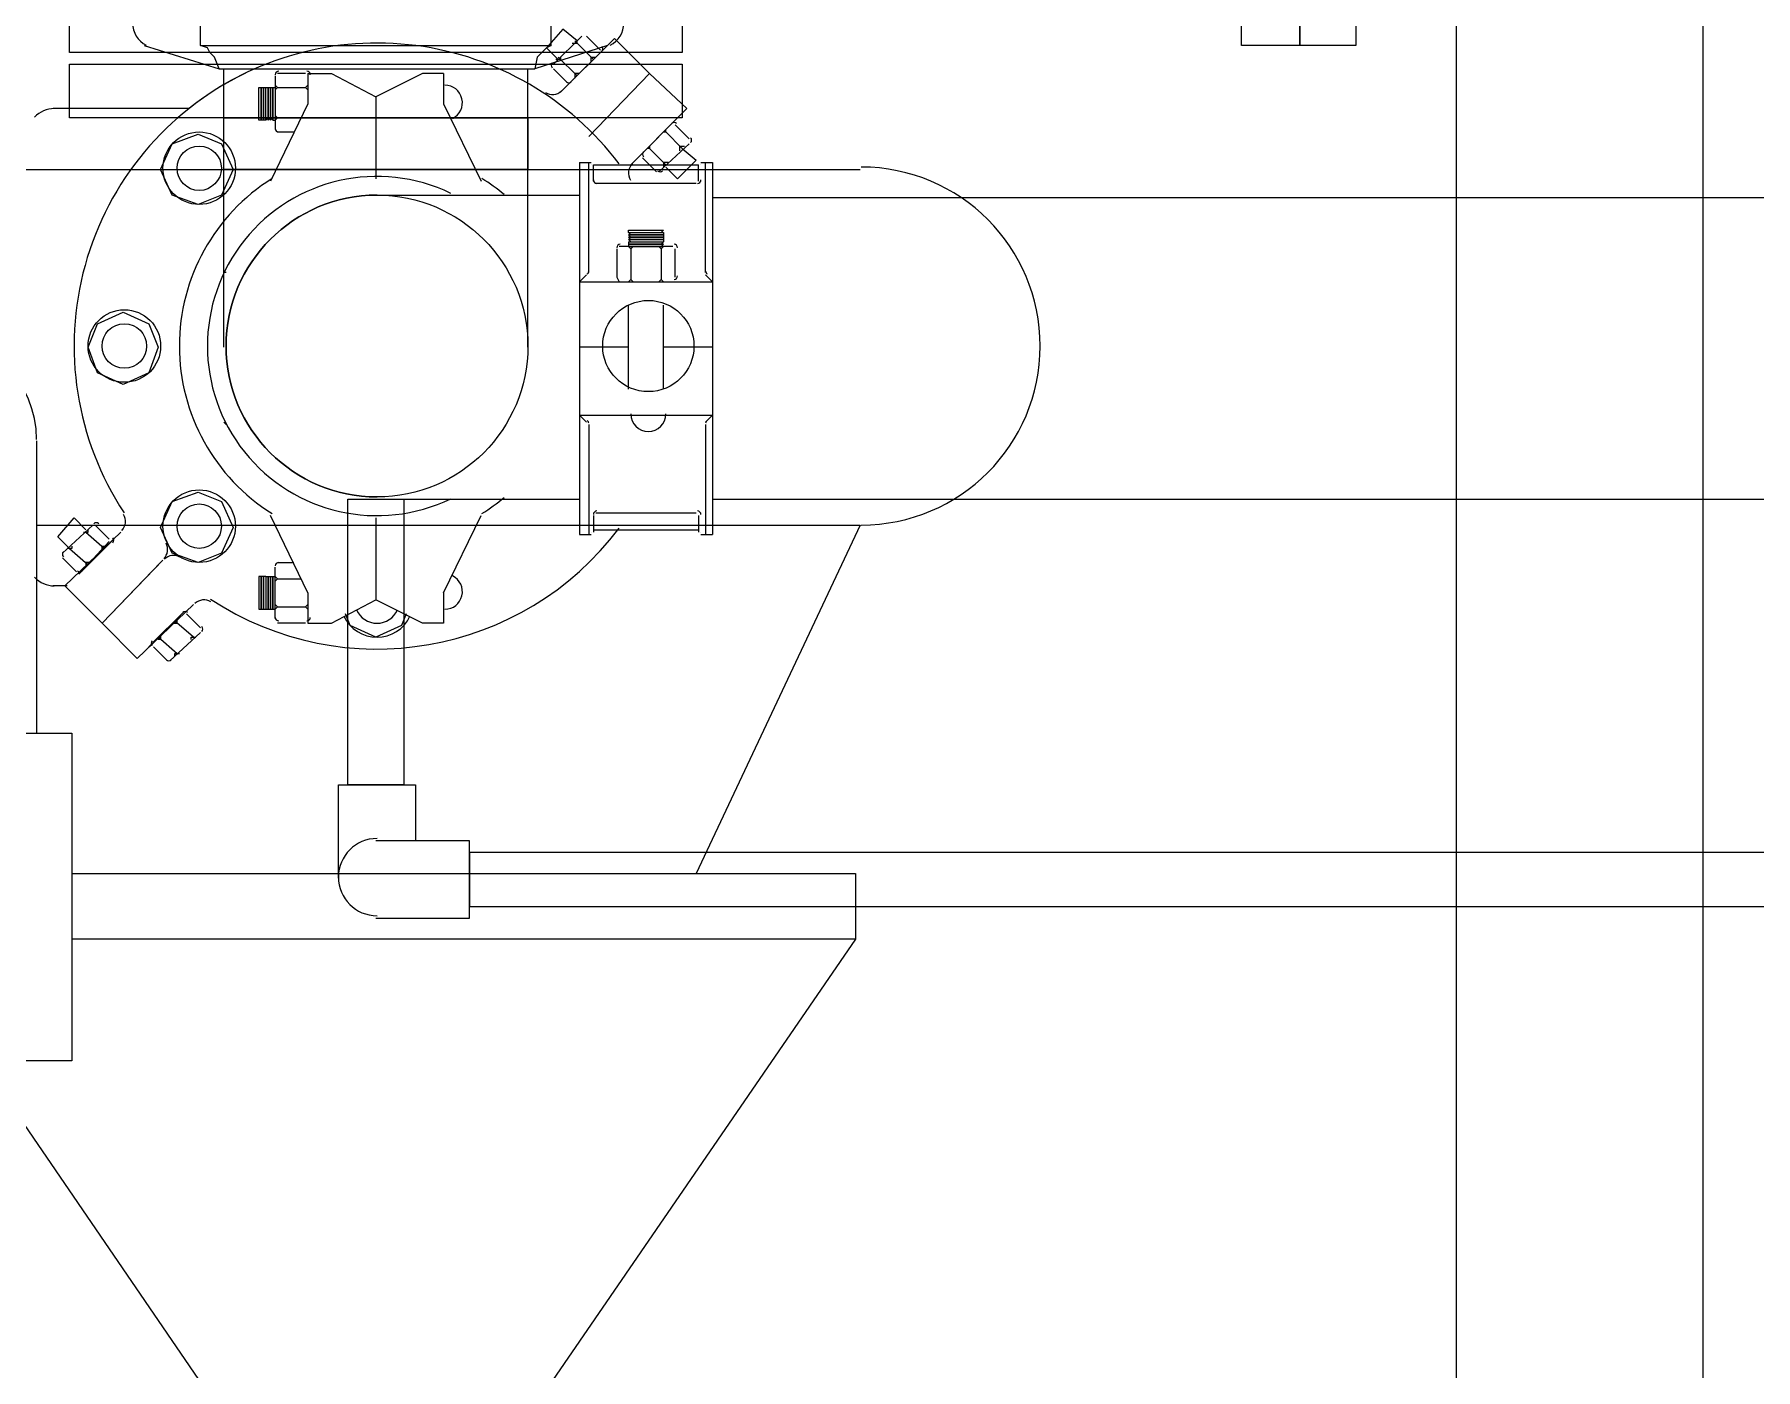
# Model space of a CAD drawing. Header units: millimetres. Extents: x 596 to 768, y 309 to 423.
# Drawn here: x 689.405 to 690.053, y 407.087 to 407.589 of the extents above; entities that cross this region are included whole.
import ezdxf

# ---------------------------------------------------------------- set-up
doc = ezdxf.new("R2010")
doc.units = ezdxf.units.MM
doc.layers.add('1- 3', color=3, linetype='Continuous')

# ---------------------------------------------------------------- blocks, each defined once
blk = doc.blocks.new('CTOBOM')
at = {"color": 0, "lineweight": 20}
for p, q in [((5.82192, -0.61512), (5.82192, -1.76542)), ((5.84217, -1.76542), (5.84217, -0.61512)), ((7.5575, -1.39401), (5.47428, -1.39401)), ((5.56493, -1.98281), (5.56493, -1.61844)), ((5.69871, -1.92824), (5.69871, -1.61844)), ((5.69871, -1.61844), (5.82985, -1.68005)), ((5.82985, -1.91504), (5.82985, -1.6202)), ((5.82985, -1.6202), (5.85449, -1.6202)), ((5.85449, -1.6202), (5.85449, -1.91504)), ((5.85449, -1.6202), (6.02259, -1.7355)), ((5.50156, -1.68533), (5.52093, -1.68533)), ((5.52093, -1.68533), (5.52093, -1.91592)), ((5.52533, -1.91592), (5.52533, -1.68533)), ((5.52533, -1.68533), (5.54557, -1.68533)), ((5.54557, -1.68533), (5.54557, -1.91592)), ((5.51829, -1.71349), (5.52709, -1.74078)), ((5.51829, -1.73462), (5.49188, -1.73462)), ((5.51829, -1.86663), (5.51829, -1.73462)), ((5.51829, -1.73462), (5.51917, -1.73638)), ((5.51917, -1.73638), (5.52093, -1.73814)), ((5.52093, -1.73814), (5.52269, -1.7399)), ((5.52269, -1.7399), (5.52709, -1.74078)), ((5.52709, -1.85959), (5.52709, -1.74078)), ((5.63182, -1.74342), (5.52709, -1.74342)), ((5.54557, -1.74342), (5.56493, -1.74342)), ((5.54557, -1.85783), (5.54557, -1.74342)), ((5.56493, -1.74342), (5.56493, -1.85783)), ((5.84657, -1.76542), (5.81752, -1.76542)), ((5.81752, -1.76542), (5.81752, -1.80062)), ((5.82192, -1.76542), (5.84217, -1.76542)), ((5.84657, -1.80062), (5.84657, -1.76542)), ((5.7964, -1.8147), (5.7964, -1.78566)), ((5.7964, -1.78566), (5.81752, -1.78566)), ((5.68903, -1.81118), (5.68903, -1.79006)), ((5.68903, -1.79006), (5.7964, -1.79006)), ((5.7964, -1.79006), (5.7964, -1.81118)), ((5.7964, -1.81118), (5.68903, -1.81118)), ((5.83161, -1.8147), (5.7964, -1.8147)), ((5.63182, -1.85783), (5.52709, -1.85783)), ((5.56493, -1.85783), (5.54557, -1.85783)), ((5.51829, -1.88775), (5.52709, -1.85959)), ((5.51917, -1.86399), (5.51829, -1.86663)), ((5.52093, -1.86311), (5.51917, -1.86399)), ((5.52269, -1.86135), (5.52093, -1.86311)), ((5.52709, -1.85959), (5.52269, -1.86135)), ((5.51829, -1.86663), (5.49188, -1.86663)), ((5.90025, -1.94936), (6.02259, -1.86575)), ((5.52093, -1.91592), (5.50156, -1.91592)), ((5.54557, -1.91592), (5.52533, -1.91592)), ((5.77704, -1.96784), (5.77704, -1.91504)), ((5.77704, -1.91504), (5.90025, -1.91504)), ((5.90025, -1.91504), (5.90025, -1.96784)), ((5.66703, -1.92824), (5.77704, -1.92824))]:
    blk.add_line(p, q, dxfattribs=at)
for points in [[(5.57549, -1.67389), (5.57549, -0.56847)], [(5.68903, -1.67389), (5.68903, -0.56847)], [(5.47428, -1.65062), (5.47428, -2.3019), (7.5575, -2.3019), (7.5575, -1.30122), (5.47428, -1.30122), (5.47428, -1.65062)], [(5.23841, -1.43186), (5.51829, -1.43186), (5.51829, -1.45298), (5.23841, -1.45298)], [(5.23841, -1.45298), (5.51829, -1.45298), (5.51829, -1.47498), (5.23841, -1.47498)], [(5.56229, -1.67829), (5.56229, -1.67389)], [(5.56229, -1.67389), (5.70223, -1.67389)], [(5.60366, -1.67653), (5.56229, -1.67653)], [(5.60718, -1.67389), (5.60454, -1.67653)], [(5.60718, -1.72405), (5.60718, -1.67389)], [(5.63182, -1.67389), (5.63182, -1.69237)], [(5.65734, -1.67389), (5.65998, -1.67653)], [(5.65734, -1.72405), (5.65734, -1.67389)], [(5.66086, -1.67653), (5.70223, -1.67653)], [(5.70223, -1.67829), (5.70223, -1.67389)], [(5.56317, -1.70469), (5.54205, -1.68357), (5.52885, -1.69765)], [(5.56317, -1.70469), (5.54205, -1.68357)], [(5.55349, -1.68269), (5.54821, -1.68797)], [(5.56581, -1.69413), (5.55525, -1.68269)], [(5.55701, -1.68533), (5.56141, -1.68005), (5.56845, -1.68709), (5.56405, -1.69149)], [(5.56317, -1.67829), (5.56317, -1.67829)], [(5.56317, -1.71877), (5.56317, -1.71877), (5.56317, -1.67917)], [(5.56933, -1.67917), (5.56317, -1.67917)], [(5.56317, -1.67917), (5.56317, -1.67917)], [(5.57021, -1.68005), (5.57021, -1.71789)], [(5.69431, -1.68005), (5.69431, -1.71789)], [(5.69519, -1.67917), (5.70135, -1.67917)], [(5.70047, -1.71877), (5.70047, -1.67917)], [(5.70135, -1.67829), (5.70135, -1.67829)], [(5.70135, -1.67917), (5.70135, -1.67917)], [(5.56053, -1.70205), (5.54645, -1.68797)], [(5.54821, -1.68973), (5.55877, -1.70029)], [(5.55701, -1.68533), (5.55085, -1.69149)], [(5.55789, -1.68621), (5.55613, -1.68621), (5.55613, -1.68445)], [(5.59398, -1.68885), (5.59398, -1.70909)], [(5.60542, -1.68797), (5.59486, -1.68797)], [(5.55085, -1.69237), (5.55085, -1.69149), (5.54997, -1.69149)], [(5.56317, -1.69149), (5.55701, -1.69765)], [(5.56053, -1.70029), (5.56581, -1.69501)], [(5.56229, -1.69061), (5.56229, -1.69237), (5.56405, -1.69237)], [(5.5887, -1.70557), (5.58782, -1.70557), (5.58782, -1.69237)], [(5.58782, -1.69237), (5.58782, -1.69237)], [(5.58782, -1.70557), (5.58782, -1.69237)], [(5.58782, -1.69237), (5.5887, -1.69325)], [(5.5887, -1.69237), (5.58958, -1.69237), (5.59046, -1.69237), (5.59134, -1.69237), (5.59222, -1.69237)], [(5.5887, -1.70557), (5.5887, -1.69237)], [(5.58958, -1.69237), (5.58958, -1.69325)], [(5.59046, -1.69237), (5.59046, -1.69325)], [(5.59134, -1.69237), (5.59134, -1.69325)], [(5.59222, -1.69237), (5.5931, -1.69325)], [(5.59222, -1.70557), (5.59222, -1.69237)], [(5.5931, -1.69237), (5.59398, -1.69325)], [(5.5931, -1.69237), (5.5931, -1.69237)], [(5.59486, -1.69325), (5.59398, -1.69237)], [(5.59398, -1.69237), (5.59398, -1.69237)], [(5.59398, -1.70557), (5.59398, -1.69237)], [(5.59398, -1.69413), (5.59486, -1.69325), (5.6063, -1.69325)], [(5.60718, -1.69237), (5.6063, -1.69325), (5.60718, -1.69413)], [(5.64766, -1.69237), (5.61598, -1.69237)], [(5.53589, -1.73109), (5.51565, -1.71085), (5.52885, -1.69765), (5.55261, -1.72053)], [(5.55613, -1.69765), (5.55701, -1.69765), (5.55701, -1.69853)], [(5.58782, -1.70557), (5.58782, -1.70469)], [(5.5887, -1.70557), (5.58958, -1.70469)], [(5.58958, -1.70557), (5.59046, -1.70469)], [(5.58958, -1.70557), (5.58958, -1.70557)], [(5.59046, -1.70557), (5.59134, -1.70469)], [(5.59046, -1.70557), (5.59046, -1.70557)], [(5.59134, -1.70557), (5.59222, -1.70469)], [(5.59134, -1.70557), (5.59134, -1.70557)], [(5.59222, -1.70557), (5.5931, -1.70557), (5.59398, -1.70557)], [(5.5931, -1.70557), (5.5931, -1.70469)], [(5.59398, -1.70381), (5.59486, -1.70469), (5.6063, -1.70469)], [(5.59486, -1.70469), (5.59398, -1.70557)], [(5.59398, -1.70557), (5.59398, -1.70469)], [(5.59486, -1.70997), (5.60542, -1.70997), (5.60718, -1.70909)], [(5.60718, -1.70557), (5.6063, -1.70469), (5.60718, -1.70381)], [(5.64766, -1.70557), (5.61598, -1.70557)], [(5.63182, -1.70557), (5.63182, -1.72405)], [(5.53325, -1.72845), (5.52005, -1.71525)], [(5.51477, -1.72141), (5.52005, -1.71613)], [(5.51653, -1.72581), (5.52357, -1.71877)], [(5.52093, -1.71613), (5.53237, -1.72757)], [(5.52445, -1.71965), (5.52269, -1.71965), (5.52269, -1.71789)], [(5.56229, -1.72405), (5.56229, -1.71965)], [(5.60366, -1.72053), (5.56229, -1.72053)], [(5.56933, -1.71877), (5.56317, -1.71877)], [(5.56317, -1.71965), (5.56317, -1.71965)], [(5.60718, -1.72405), (5.60454, -1.72141)], [(5.65734, -1.72405), (5.65998, -1.72141)], [(5.66086, -1.72053), (5.70223, -1.72053)], [(5.69519, -1.71877), (5.70135, -1.71877)], [(5.70135, -1.71877), (5.70135, -1.71877)], [(5.70135, -1.71965), (5.70135, -1.71965)], [(5.70223, -1.72405), (5.70223, -1.71965)], [(5.51653, -1.72493), (5.51213, -1.73021), (5.51917, -1.73638), (5.52357, -1.73197)], [(5.52533, -1.73373), (5.51477, -1.72317)], [(5.51741, -1.72669), (5.51741, -1.72493), (5.51653, -1.72493)], [(5.52269, -1.73197), (5.52973, -1.72493)], [(5.53237, -1.72845), (5.52709, -1.73373)], [(5.52885, -1.72405), (5.52885, -1.72581), (5.53061, -1.72581)], [(5.56229, -1.72405), (5.70223, -1.72405)], [(5.57461, -1.80062), (5.57461, -1.72405)], [(5.68903, -1.80062), (5.68903, -1.72405)], [(5.52269, -1.73109), (5.52357, -1.73109), (5.52357, -1.73285)], [(5.54029, -1.7751), (5.56933, -1.76102)], [(5.72423, -1.7751), (5.69519, -1.76102)], [(5.52885, -1.7751), (5.54029, -1.7751)], [(5.52885, -1.7751), (5.52885, -1.78302), (5.53765, -1.80062)], [(5.72423, -1.7751), (5.73567, -1.7751)], [(5.73567, -1.7751), (5.73567, -1.78302), (5.72687, -1.80062)], [(5.73215, -1.78918), (5.73655, -1.79094), (5.74095, -1.80062), (5.73655, -1.8103), (5.73215, -1.81206)], [(5.52885, -1.81735), (5.53765, -1.80062)], [(5.53765, -1.80062), (5.56845, -1.80062)], [(5.53765, -1.80062), (5.54997, -1.80062)], [(5.69607, -1.80062), (5.72687, -1.80062)], [(5.73567, -1.82615), (5.73567, -1.81735), (5.72687, -1.80062)], [(5.52885, -1.82615), (5.52885, -1.81735)], [(5.52885, -1.82615), (5.54029, -1.82615)], [(5.53325, -1.82615), (5.53413, -1.82703), (5.53501, -1.82615)], [(5.54029, -1.82615), (5.56933, -1.84023)], [(5.72423, -1.82615), (5.69519, -1.84023)], [(5.72423, -1.82615), (5.73567, -1.82615)], [(5.73039, -1.82615), (5.72951, -1.82703), (5.72863, -1.82615)], [(5.52885, -1.82703), (5.52885, -1.83759)], [(5.53501, -1.83847), (5.53413, -1.83759), (5.53413, -1.82703)], [(5.54469, -1.83847), (5.54557, -1.83759), (5.54557, -1.82879)], [(5.55085, -1.83759), (5.55085, -1.83143)], [(5.71279, -1.83759), (5.71279, -1.83143)], [(5.71983, -1.83847), (5.71895, -1.83759), (5.71895, -1.82879)], [(5.72863, -1.83847), (5.72951, -1.83759), (5.72951, -1.82703)], [(5.73567, -1.82703), (5.73567, -1.83759)], [(5.52973, -1.83847), (5.54997, -1.83847)], [(5.53413, -1.83759), (5.53325, -1.83847)], [(5.53413, -1.84199), (5.53413, -1.84111), (5.53413, -1.84023), (5.53413, -1.83935), (5.53413, -1.83847)], [(5.54557, -1.83759), (5.54645, -1.83847)], [(5.54645, -1.83935), (5.54645, -1.83847)], [(5.73391, -1.83847), (5.71455, -1.83847)], [(5.71895, -1.83759), (5.71807, -1.83847)], [(5.71807, -1.84199), (5.71807, -1.84111), (5.71807, -1.84023), (5.71807, -1.83935), (5.71807, -1.83847)], [(5.72951, -1.83759), (5.73039, -1.83847)], [(5.73039, -1.84199), (5.73039, -1.84111), (5.73039, -1.84023), (5.73039, -1.83935), (5.73039, -1.83847)], [(5.53413, -1.83935), (5.53413, -1.83935)], [(5.53413, -1.84023), (5.53413, -1.84023)], [(5.53413, -1.84111), (5.53413, -1.84111)], [(5.54645, -1.84199), (5.54645, -1.84287), (5.54645, -1.84375), (5.54645, -1.84463), (5.53413, -1.84463)], [(5.54645, -1.84199), (5.53413, -1.84199)], [(5.53413, -1.84463), (5.53413, -1.84375), (5.53413, -1.84287), (5.53413, -1.84199)], [(5.53413, -1.84287), (5.53413, -1.84287)], [(5.53413, -1.84375), (5.53413, -1.84375)], [(5.53413, -1.84463), (5.53413, -1.84463)], [(5.54645, -1.84463), (5.53413, -1.84463)], [(5.54645, -1.84023), (5.54557, -1.83935)], [(5.54645, -1.84111), (5.54557, -1.84023)], [(5.54645, -1.84199), (5.54557, -1.84111)], [(5.54645, -1.84287), (5.54557, -1.84287)], [(5.54645, -1.84375), (5.54557, -1.84375)], [(5.54645, -1.84463), (5.54557, -1.84463)], [(5.54645, -1.83935), (5.54645, -1.83935)], [(5.54645, -1.84023), (5.54645, -1.84023)], [(5.54645, -1.84111), (5.54645, -1.84111)], [(5.71807, -1.83935), (5.71807, -1.83935)], [(5.71807, -1.84023), (5.71807, -1.84023)], [(5.71807, -1.84111), (5.71807, -1.84111)], [(5.71807, -1.84199), (5.71807, -1.84287), (5.71807, -1.84375), (5.71807, -1.84463), (5.73039, -1.84463)], [(5.71807, -1.84199), (5.73039, -1.84199)], [(5.71807, -1.84287), (5.71807, -1.84287)], [(5.71807, -1.84375), (5.71807, -1.84375)], [(5.71807, -1.84463), (5.73039, -1.84463)], [(5.71807, -1.84463), (5.71807, -1.84463)], [(5.73039, -1.83935), (5.73039, -1.83935)], [(5.73039, -1.84023), (5.73039, -1.84023)], [(5.73039, -1.84111), (5.73039, -1.84111)], [(5.73039, -1.84463), (5.73039, -1.84375), (5.73039, -1.84287), (5.73039, -1.84199)], [(5.73039, -1.84287), (5.73039, -1.84287)], [(5.73039, -1.84375), (5.73039, -1.84375)], [(5.73039, -1.84463), (5.73039, -1.84463)], [(5.55173, -1.86751), (5.55525, -1.85871), (5.56493, -1.85431), (5.57461, -1.85871), (5.57813, -1.86751), (5.57461, -1.87719), (5.56493, -1.88159), (5.55525, -1.87719), (5.55173, -1.86751)], [(5.60366, -1.85695), (5.60366, -1.85783)], [(5.60366, -1.85695), (5.60366, -1.85695)], [(5.66086, -1.85695), (5.65998, -1.85783)], [(5.66086, -1.85695), (5.66086, -1.85695)], [(5.69959, -1.88159), (5.68991, -1.87719), (5.68639, -1.86751), (5.68991, -1.85871), (5.69959, -1.85431), (5.70927, -1.85871), (5.71279, -1.86751), (5.70927, -1.87719), (5.69959, -1.88159)], [(5.54205, -1.87103), (5.54205, -1.92208)], [(5.72863, -1.86927), (5.74888, -1.89039), (5.73567, -1.9036), (5.71191, -1.88071)], [(5.73215, -1.87191), (5.73743, -1.86663)], [(5.74095, -1.86927), (5.73479, -1.87631)], [(5.73919, -1.86663), (5.74976, -1.87807)], [(5.74183, -1.87015), (5.74095, -1.87015), (5.74095, -1.86839)], [(5.73127, -1.87279), (5.74448, -1.88599)], [(5.74271, -1.88423), (5.73215, -1.87367)], [(5.73567, -1.87631), (5.73567, -1.87543), (5.73391, -1.87543)], [(5.74712, -1.87543), (5.74095, -1.88247)], [(5.74712, -1.87455), (5.74712, -1.87631), (5.748, -1.87631)], [(5.62302, -1.90536), (5.61862, -1.89568), (5.62302, -1.88599), (5.63182, -1.88247), (5.6415, -1.88599), (5.6459, -1.89568), (5.6415, -1.90536), (5.63182, -1.90888), (5.62302, -1.90536)], [(5.70135, -1.89656), (5.72159, -1.91768), (5.73567, -1.9036), (5.71279, -1.88159)], [(5.74007, -1.88159), (5.74183, -1.88159), (5.74183, -1.88247)], [(5.74976, -1.87895), (5.74448, -1.88423)], [(5.70135, -1.89656), (5.72159, -1.91768)], [(5.70399, -1.90096), (5.69871, -1.90624)], [(5.70135, -1.90976), (5.70751, -1.90272)], [(5.70399, -1.8992), (5.71719, -1.9124)], [(5.71631, -1.91152), (5.70487, -1.90096)], [(5.70839, -1.9036), (5.70663, -1.9036), (5.70663, -1.90184)], [(5.70751, -1.91592), (5.70311, -1.92032), (5.69607, -1.91416), (5.70047, -1.90976)], [(5.69871, -1.90712), (5.70927, -1.91856)], [(5.70135, -1.91064), (5.70135, -1.90888), (5.70047, -1.90888)], [(5.70751, -1.91592), (5.71367, -1.90888)], [(5.71279, -1.908), (5.71279, -1.90976), (5.71455, -1.90976)], [(5.70663, -1.91504), (5.70751, -1.91504), (5.70751, -1.9168)], [(5.71103, -1.91856), (5.71631, -1.91328)], [(5.72159, -1.9168), (5.72159, -1.92208)]]:
    blk.add_lwpolyline(points, dxfattribs=at)
for points, knots in [([(5.69871, -1.618), (5.69871, -1.58082), (5.66857, -1.55067), (5.63138, -1.55067), (5.5942, -1.55067), (5.56405, -1.58082), (5.56405, -1.618)], [0, 0, 0, 0, 1, 1, 1, 2, 2, 2, 2]), ([(5.63138, -1.68093), (5.6219, -1.68093), (5.61422, -1.68861), (5.61422, -1.69809), (5.61422, -1.70757), (5.6219, -1.71525), (5.63138, -1.71525), (5.64086, -1.71525), (5.64854, -1.70757), (5.64854, -1.69809), (5.64854, -1.68861), (5.64086, -1.68093), (5.63138, -1.68093)], [0, 0, 0, 0, 1, 1, 1, 2, 2, 2, 3, 3, 3, 4, 4, 4, 4]), ([(5.58958, -1.69237), (5.58958, -1.69237), (5.58958, -1.70557), (5.58958, -1.70557), (5.58958, -1.70557), (5.58958, -1.69237), (5.58958, -1.69237)], [0, 0, 0, 0, 1, 1, 1, 2, 2, 2, 2]), ([(5.59046, -1.69237), (5.59046, -1.69237), (5.59046, -1.70557), (5.59046, -1.70557), (5.59046, -1.70557), (5.59046, -1.69237), (5.59046, -1.69237)], [0, 0, 0, 0, 1, 1, 1, 2, 2, 2, 2]), ([(5.59134, -1.69237), (5.59134, -1.69237), (5.59134, -1.70557), (5.59134, -1.70557), (5.59134, -1.70557), (5.59134, -1.69237), (5.59134, -1.69237)], [0, 0, 0, 0, 1, 1, 1, 2, 2, 2, 2]), ([(5.5931, -1.69237), (5.5931, -1.69237), (5.5931, -1.70557), (5.5931, -1.70557), (5.5931, -1.70557), (5.5931, -1.69237), (5.5931, -1.69237)], [0, 0, 0, 0, 1, 1, 1, 2, 2, 2, 2]), ([(5.6569, -1.70469), (5.66055, -1.70469), (5.66351, -1.70174), (5.66351, -1.69809), (5.66351, -1.69444), (5.66055, -1.69149), (5.6569, -1.69149)], [0, 0, 0, 0, 1, 1, 1, 2, 2, 2, 2]), ([(5.56287, -1.7091), (5.53835, -1.72754), (5.5223, -1.7551), (5.51835, -1.78553), (5.51441, -1.81596), (5.5229, -1.8467), (5.54191, -1.87079)], [0, 0, 0, 0, 1, 1, 1, 2, 2, 2, 2]), ([(5.63138, -1.74342), (5.60003, -1.74342), (5.57461, -1.76883), (5.57461, -1.80018), (5.57461, -1.83154), (5.60003, -1.85695), (5.63138, -1.85695), (5.66273, -1.85695), (5.68815, -1.83154), (5.68815, -1.80018), (5.68815, -1.76883), (5.66273, -1.74342), (5.63138, -1.74342)], [0, 0, 0, 0, 1, 1, 1, 2, 2, 2, 3, 3, 3, 4, 4, 4, 4]), ([(5.54577, -1.77174), (5.54441, -1.76899), (5.54134, -1.76754), (5.53835, -1.76823), (5.53536, -1.76893), (5.53325, -1.77159), (5.53325, -1.77466)], [0, 0, 0, 0, 1, 1, 1, 2, 2, 2, 2]), ([(5.73039, -1.77466), (5.73039, -1.77159), (5.72828, -1.76893), (5.72529, -1.76823), (5.7223, -1.76754), (5.71923, -1.76899), (5.71787, -1.77174)], [0, 0, 0, 0, 1, 1, 1, 2, 2, 2, 2]), ([(5.57395, -1.77237), (5.56096, -1.7992), (5.56827, -1.83144), (5.59156, -1.85004), (5.61485, -1.86864), (5.64791, -1.86864), (5.6712, -1.85004), (5.69449, -1.83144), (5.7018, -1.7992), (5.68881, -1.77237)], [0, 0, 0, 0, 1, 1, 1, 2, 2, 2, 3, 3, 3, 3]), ([(5.73065, -1.80785), (5.7337, -1.80653), (5.73567, -1.80351), (5.73567, -1.80018), (5.73567, -1.79685), (5.7337, -1.79384), (5.73065, -1.79251)], [0, 0, 0, 0, 1, 1, 1, 2, 2, 2, 2]), ([(5.73297, -1.8126), (5.73783, -1.81038), (5.74095, -1.80553), (5.74095, -1.80018), (5.74095, -1.79484), (5.73783, -1.78998), (5.73297, -1.78777)], [0, 0, 0, 0, 1, 1, 1, 2, 2, 2, 2]), ([(5.57461, -1.80018), (5.57461, -1.83154), (5.60003, -1.85695), (5.63138, -1.85695), (5.66273, -1.85695), (5.68815, -1.83154), (5.68815, -1.80018)], [0, 0, 0, 0, 1, 1, 1, 2, 2, 2, 2]), ([(5.57461, -1.80018), (5.57461, -1.83154), (5.60003, -1.85695), (5.63138, -1.85695), (5.66273, -1.85695), (5.68815, -1.83154), (5.68815, -1.80018)], [0, 0, 0, 0, 1, 1, 1, 2, 2, 2, 2]), ([(5.81664, -1.80018), (5.81664, -1.8082), (5.82315, -1.8147), (5.83117, -1.8147), (5.83919, -1.8147), (5.84569, -1.8082), (5.84569, -1.80018)], [0, 0, 0, 0, 1, 1, 1, 2, 2, 2, 2]), ([(5.53413, -1.83935), (5.53413, -1.83935), (5.54645, -1.83935), (5.54645, -1.83935), (5.54645, -1.83935), (5.53413, -1.83935), (5.53413, -1.83935)], [0, 0, 0, 0, 1, 1, 1, 2, 2, 2, 2]), ([(5.53413, -1.84023), (5.53413, -1.84023), (5.54645, -1.84023), (5.54645, -1.84023), (5.54645, -1.84023), (5.53413, -1.84023), (5.53413, -1.84023)], [0, 0, 0, 0, 1, 1, 1, 2, 2, 2, 2]), ([(5.53413, -1.84111), (5.53413, -1.84111), (5.54645, -1.84111), (5.54645, -1.84111), (5.54645, -1.84111), (5.53413, -1.84111), (5.53413, -1.84111)], [0, 0, 0, 0, 1, 1, 1, 2, 2, 2, 2]), ([(5.53413, -1.84287), (5.53413, -1.84287), (5.54645, -1.84287), (5.54645, -1.84287), (5.54645, -1.84287), (5.53413, -1.84287), (5.53413, -1.84287)], [0, 0, 0, 0, 1, 1, 1, 2, 2, 2, 2]), ([(5.53413, -1.84375), (5.53413, -1.84375), (5.54645, -1.84375), (5.54645, -1.84375), (5.54645, -1.84375), (5.53413, -1.84375), (5.53413, -1.84375)], [0, 0, 0, 0, 1, 1, 1, 2, 2, 2, 2]), ([(5.56837, -1.83968), (5.58197, -1.86138), (5.60577, -1.87455), (5.63138, -1.87455), (5.65699, -1.87455), (5.6808, -1.86138), (5.6944, -1.83968)], [0, 0, 0, 0, 1, 1, 1, 2, 2, 2, 2]), ([(5.73039, -1.83935), (5.73039, -1.83935), (5.71807, -1.83935), (5.71807, -1.83935), (5.71807, -1.83935), (5.73039, -1.83935), (5.73039, -1.83935)], [0, 0, 0, 0, 1, 1, 1, 2, 2, 2, 2]), ([(5.73039, -1.84023), (5.73039, -1.84023), (5.71807, -1.84023), (5.71807, -1.84023), (5.71807, -1.84023), (5.73039, -1.84023), (5.73039, -1.84023)], [0, 0, 0, 0, 1, 1, 1, 2, 2, 2, 2]), ([(5.73039, -1.84111), (5.73039, -1.84111), (5.71807, -1.84111), (5.71807, -1.84111), (5.71807, -1.84111), (5.73039, -1.84111), (5.73039, -1.84111)], [0, 0, 0, 0, 1, 1, 1, 2, 2, 2, 2]), ([(5.73039, -1.84287), (5.73039, -1.84287), (5.71807, -1.84287), (5.71807, -1.84287), (5.71807, -1.84287), (5.73039, -1.84287), (5.73039, -1.84287)], [0, 0, 0, 0, 1, 1, 1, 2, 2, 2, 2]), ([(5.73039, -1.84375), (5.73039, -1.84375), (5.71807, -1.84375), (5.71807, -1.84375), (5.71807, -1.84375), (5.73039, -1.84375), (5.73039, -1.84375)], [0, 0, 0, 0, 1, 1, 1, 2, 2, 2, 2]), ([(5.52872, -1.84969), (5.543, -1.87929), (5.56936, -1.90129), (5.60104, -1.91004), (5.63271, -1.91879), (5.66663, -1.91344), (5.69407, -1.89537)], [0, 0, 0, 0, 1, 1, 1, 2, 2, 2, 2]), ([(5.56449, -1.85343), (5.55696, -1.85343), (5.55085, -1.85954), (5.55085, -1.86707), (5.55085, -1.87461), (5.55696, -1.88071), (5.56449, -1.88071), (5.57203, -1.88071), (5.57813, -1.87461), (5.57813, -1.86707), (5.57813, -1.85954), (5.57203, -1.85343), (5.56449, -1.85343)], [0, 0, 0, 0, 1, 1, 1, 2, 2, 2, 3, 3, 3, 4, 4, 4, 4]), ([(5.69915, -1.85343), (5.69162, -1.85343), (5.68551, -1.85954), (5.68551, -1.86707), (5.68551, -1.87461), (5.69162, -1.88071), (5.69915, -1.88071), (5.70668, -1.88071), (5.71279, -1.87461), (5.71279, -1.86707), (5.71279, -1.85954), (5.70668, -1.85343), (5.69915, -1.85343)], [0, 0, 0, 0, 1, 1, 1, 2, 2, 2, 3, 3, 3, 4, 4, 4, 4]), ([(5.56449, -1.85871), (5.55988, -1.85871), (5.55613, -1.86245), (5.55613, -1.86707), (5.55613, -1.87169), (5.55988, -1.87543), (5.56449, -1.87543), (5.56911, -1.87543), (5.57285, -1.87169), (5.57285, -1.86707), (5.57285, -1.86245), (5.56911, -1.85871), (5.56449, -1.85871)], [0, 0, 0, 0, 1, 1, 1, 2, 2, 2, 3, 3, 3, 4, 4, 4, 4]), ([(5.69915, -1.85871), (5.69453, -1.85871), (5.69079, -1.86245), (5.69079, -1.86707), (5.69079, -1.87169), (5.69453, -1.87543), (5.69915, -1.87543), (5.70377, -1.87543), (5.70751, -1.87169), (5.70751, -1.86707), (5.70751, -1.86245), (5.70377, -1.85871), (5.69915, -1.85871)], [0, 0, 0, 0, 1, 1, 1, 2, 2, 2, 3, 3, 3, 4, 4, 4, 4]), ([(5.63138, -1.88159), (5.62385, -1.88159), (5.61774, -1.8877), (5.61774, -1.89524), (5.61774, -1.90277), (5.62385, -1.90888), (5.63138, -1.90888), (5.63892, -1.90888), (5.64502, -1.90277), (5.64502, -1.89524), (5.64502, -1.8877), (5.63892, -1.88159), (5.63138, -1.88159)], [0, 0, 0, 0, 1, 1, 1, 2, 2, 2, 3, 3, 3, 4, 4, 4, 4]), ([(5.63138, -1.88687), (5.62676, -1.88687), (5.62302, -1.89062), (5.62302, -1.89524), (5.62302, -1.89985), (5.62676, -1.9036), (5.63138, -1.9036), (5.636, -1.9036), (5.63974, -1.89985), (5.63974, -1.89524), (5.63974, -1.89062), (5.636, -1.88687), (5.63138, -1.88687)], [0, 0, 0, 0, 1, 1, 1, 2, 2, 2, 3, 3, 3, 4, 4, 4, 4])]:
    blk.add_open_spline(points, degree=3, knots=knots, dxfattribs=at)
for points in [[(5.60322, -1.67653), (5.60363, -1.67653), (5.60401, -1.67634), (5.60426, -1.67601)], [(5.65938, -1.67601), (5.65963, -1.67634), (5.66002, -1.67653), (5.66042, -1.67653)], [(5.55487, -1.6822), (5.55435, -1.68168), (5.55351, -1.68168), (5.553, -1.6822)], [(5.57021, -1.67961), (5.57021, -1.67888), (5.56962, -1.67829), (5.56889, -1.67829)], [(5.69475, -1.67829), (5.69402, -1.67829), (5.69343, -1.67888), (5.69343, -1.67961)], [(5.54772, -1.68748), (5.5472, -1.68799), (5.5472, -1.68883), (5.54772, -1.68934)], [(5.59442, -1.68709), (5.59369, -1.68709), (5.5931, -1.68768), (5.5931, -1.68841)], [(5.6063, -1.68841), (5.6063, -1.68768), (5.60571, -1.68709), (5.60498, -1.68709)], [(5.56543, -1.69462), (5.56594, -1.69411), (5.56594, -1.69327), (5.56543, -1.69276)], [(5.55828, -1.6999), (5.55879, -1.70042), (5.55963, -1.70042), (5.56015, -1.6999)], [(5.5182, -1.71245), (5.51663, -1.70931), (5.51343, -1.70733), (5.50993, -1.70733)], [(5.56283, -1.70415), (5.56297, -1.70429), (5.56311, -1.70442), (5.56327, -1.70454)], [(5.56283, -1.70415), (5.56445, -1.70578), (5.567, -1.70604), (5.56892, -1.70477)], [(5.56283, -1.70415), (5.56297, -1.70429), (5.56311, -1.70442), (5.56327, -1.70454)], [(5.56283, -1.70415), (5.56445, -1.70578), (5.567, -1.70604), (5.56892, -1.70477)], [(5.5931, -1.70865), (5.5931, -1.70938), (5.59369, -1.70997), (5.59442, -1.70997)], [(5.72656, -1.86288), (5.75967, -1.81261), (5.74799, -1.74527), (5.69989, -1.7091)], [(5.52054, -1.71564), (5.52003, -1.71512), (5.51919, -1.71512), (5.51867, -1.71564)], [(5.56889, -1.71877), (5.56962, -1.71877), (5.57021, -1.71818), (5.57021, -1.71745)], [(5.60426, -1.72105), (5.60401, -1.72072), (5.60363, -1.72053), (5.60322, -1.72053)], [(5.66042, -1.72053), (5.66002, -1.72053), (5.65963, -1.72072), (5.65938, -1.72105)], [(5.69343, -1.71745), (5.69343, -1.71818), (5.69402, -1.71877), (5.69475, -1.71877)], [(5.53198, -1.72895), (5.5325, -1.72843), (5.5325, -1.7276), (5.53198, -1.72708)], [(5.52483, -1.73423), (5.52535, -1.73474), (5.52619, -1.73474), (5.5267, -1.73423)], [(5.53597, -1.73684), (5.53724, -1.73492), (5.53698, -1.73238), (5.53535, -1.73075)], [(5.57442, -1.75237), (5.57221, -1.755), (5.57019, -1.75778), (5.56837, -1.76069)], [(5.6944, -1.76069), (5.69257, -1.75778), (5.69055, -1.755), (5.68835, -1.75237)], [(5.83117, -1.8147), (5.83919, -1.8147), (5.84569, -1.8082), (5.84569, -1.80018)], [(5.52929, -1.82527), (5.52856, -1.82527), (5.52797, -1.82586), (5.52797, -1.82659)], [(5.73479, -1.82659), (5.73479, -1.82586), (5.7342, -1.82527), (5.73347, -1.82527)], [(5.52797, -1.83715), (5.52797, -1.83788), (5.52856, -1.83847), (5.52929, -1.83847)], [(5.54953, -1.83847), (5.55026, -1.83847), (5.55085, -1.83788), (5.55085, -1.83715)], [(5.71279, -1.83715), (5.71279, -1.83788), (5.71338, -1.83847), (5.71411, -1.83847)], [(5.73347, -1.83847), (5.7342, -1.83847), (5.73479, -1.83788), (5.73479, -1.83715)], [(5.72767, -1.86265), (5.72641, -1.86457), (5.72667, -1.86711), (5.72829, -1.86873)], [(5.73166, -1.87142), (5.73115, -1.87193), (5.73115, -1.87277), (5.73166, -1.87329)], [(5.73881, -1.86614), (5.73829, -1.86562), (5.73746, -1.86562), (5.73694, -1.86614)], [(5.71077, -1.87438), (5.70971, -1.87628), (5.71003, -1.87864), (5.71157, -1.88018)], [(5.74937, -1.87945), (5.74988, -1.87893), (5.74988, -1.8781), (5.74937, -1.87758)], [(5.71137, -1.88037), (5.70984, -1.87884), (5.70747, -1.87851), (5.70558, -1.87957)], [(5.50993, -1.89215), (5.51343, -1.89215), (5.51663, -1.89017), (5.5182, -1.88704)], [(5.74222, -1.88473), (5.74274, -1.88524), (5.74357, -1.88524), (5.74409, -1.88473)], [(5.70081, -1.89621), (5.69919, -1.89459), (5.69665, -1.89433), (5.69473, -1.89559)], [(5.70081, -1.89621), (5.69919, -1.89459), (5.69665, -1.89433), (5.69473, -1.89559)], [(5.70081, -1.89621), (5.70067, -1.89608), (5.70053, -1.89595), (5.70038, -1.89583)], [(5.70081, -1.89621), (5.70067, -1.89608), (5.70053, -1.89595), (5.70038, -1.89583)], [(5.70536, -1.89958), (5.70485, -1.89907), (5.70401, -1.89907), (5.7035, -1.89958)], [(5.69822, -1.90486), (5.6977, -1.90538), (5.6977, -1.90621), (5.69822, -1.90673)], [(5.71593, -1.91289), (5.71644, -1.91238), (5.71644, -1.91154), (5.71593, -1.91102)], [(5.54205, -1.92164), (5.54205, -1.92444), (5.54321, -1.92712), (5.54526, -1.92903)], [(5.70878, -1.91817), (5.70929, -1.91869), (5.71013, -1.91869), (5.71064, -1.91817)], [(5.71838, -1.92903), (5.72043, -1.92712), (5.72159, -1.92444), (5.72159, -1.92164)], [(5.66659, -1.92824), (5.64496, -1.92824), (5.62742, -1.94577), (5.62742, -1.9674)]]:
    blk.add_open_spline(points, degree=3, dxfattribs=at)

msp = doc.modelspace()

# ---------------------------------------------------------------- block references
at = {"layer": '1- 3', "rotation": 270}
msp.add_blockref('CTOBOM', (691.33455, 413.10343), dxfattribs=at)

doc.saveas('drawing.dxf')
